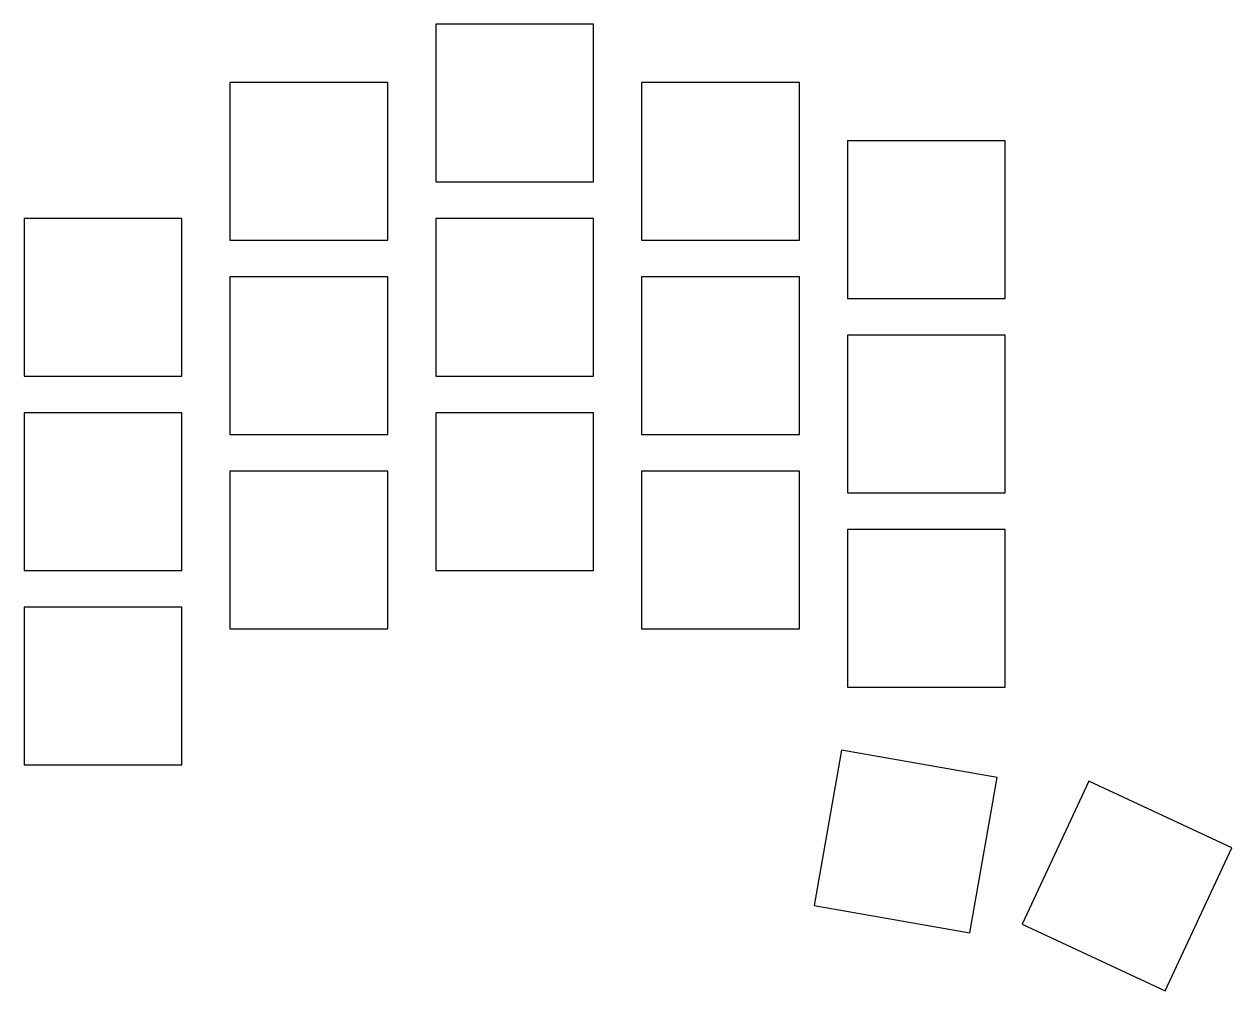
# Model space of a CAD drawing. Header units: millimetres. Extents: x -7 to 99, y -27 to 58.
import ezdxf

# ---------------------------------------------------------------- set-up
doc = ezdxf.new("R2010")
doc.units = ezdxf.units.MM

msp = doc.modelspace()

# ---------------------------------------------------------------- linework, layer by layer
for p, q in [((42.9, 57.9), (29.1, 57.9)), ((29.1, 57.9), (29.1, 44.1)), ((42.9, 44.1), (42.9, 57.9)), ((24.9, 52.8), (11.1, 52.8)), ((11.1, 52.8), (11.1, 39)), ((24.9, 39), (24.9, 52.8)), ((60.9, 52.8), (47.1, 52.8)), ((47.1, 52.8), (47.1, 39)), ((60.9, 39), (60.9, 52.8)), ((78.9, 47.7), (65.1, 47.7)), ((65.1, 47.7), (65.1, 33.9)), ((78.9, 33.9), (78.9, 47.7)), ((29.1, 44.1), (42.9, 44.1)), ((6.9, 40.9), (-6.9, 40.9)), ((-6.9, 40.9), (-6.9, 27.1)), ((6.9, 27.1), (6.9, 40.9)), ((42.9, 40.9), (29.1, 40.9)), ((29.1, 40.9), (29.1, 27.1)), ((42.9, 27.1), (42.9, 40.9)), ((11.1, 39), (24.9, 39)), ((47.1, 39), (60.9, 39)), ((24.9, 35.8), (11.1, 35.8)), ((11.1, 35.8), (11.1, 22)), ((24.9, 22), (24.9, 35.8)), ((60.9, 35.8), (47.1, 35.8)), ((47.1, 35.8), (47.1, 22)), ((60.9, 22), (60.9, 35.8)), ((65.1, 33.9), (78.9, 33.9)), ((78.9, 30.7), (65.1, 30.7)), ((65.1, 30.7), (65.1, 16.9)), ((78.9, 16.9), (78.9, 30.7)), ((-6.9, 27.1), (6.9, 27.1)), ((29.1, 27.1), (42.9, 27.1)), ((6.9, 23.9), (-6.9, 23.9)), ((-6.9, 23.9), (-6.9, 10.1)), ((6.9, 10.1), (6.9, 23.9)), ((42.9, 23.9), (29.1, 23.9)), ((29.1, 23.9), (29.1, 10.1)), ((42.9, 10.1), (42.9, 23.9)), ((11.1, 22), (24.9, 22)), ((47.1, 22), (60.9, 22)), ((24.9, 18.8), (11.1, 18.8)), ((11.1, 18.8), (11.1, 5)), ((24.9, 5), (24.9, 18.8)), ((60.9, 18.8), (47.1, 18.8)), ((47.1, 18.8), (47.1, 5)), ((60.9, 5), (60.9, 18.8)), ((65.1, 16.9), (78.9, 16.9)), ((78.9, 13.7), (65.1, 13.7)), ((65.1, 13.7), (65.1, -0.1)), ((78.9, -0.1), (78.9, 13.7)), ((-6.9, 10.1), (6.9, 10.1)), ((29.1, 10.1), (42.9, 10.1)), ((6.9, 6.9), (-6.9, 6.9)), ((-6.9, 6.9), (-6.9, -6.9)), ((6.9, -6.9), (6.9, 6.9)), ((11.1, 5), (24.9, 5)), ((47.1, 5), (60.9, 5)), ((65.1, -0.1), (78.9, -0.1)), ((64.6, -5.61), (62.21, -19.2)), ((78.19, -8), (64.6, -5.61)), ((-6.9, -6.9), (6.9, -6.9)), ((75.8, -21.59), (78.19, -8)), ((86.22, -8.32), (80.39, -20.82)), ((98.73, -14.15), (86.22, -8.32)), ((92.9, -26.66), (98.73, -14.15)), ((62.21, -19.2), (75.8, -21.59)), ((80.39, -20.82), (92.9, -26.66))]:
    msp.add_line(p, q)

doc.saveas('drawing.dxf')
